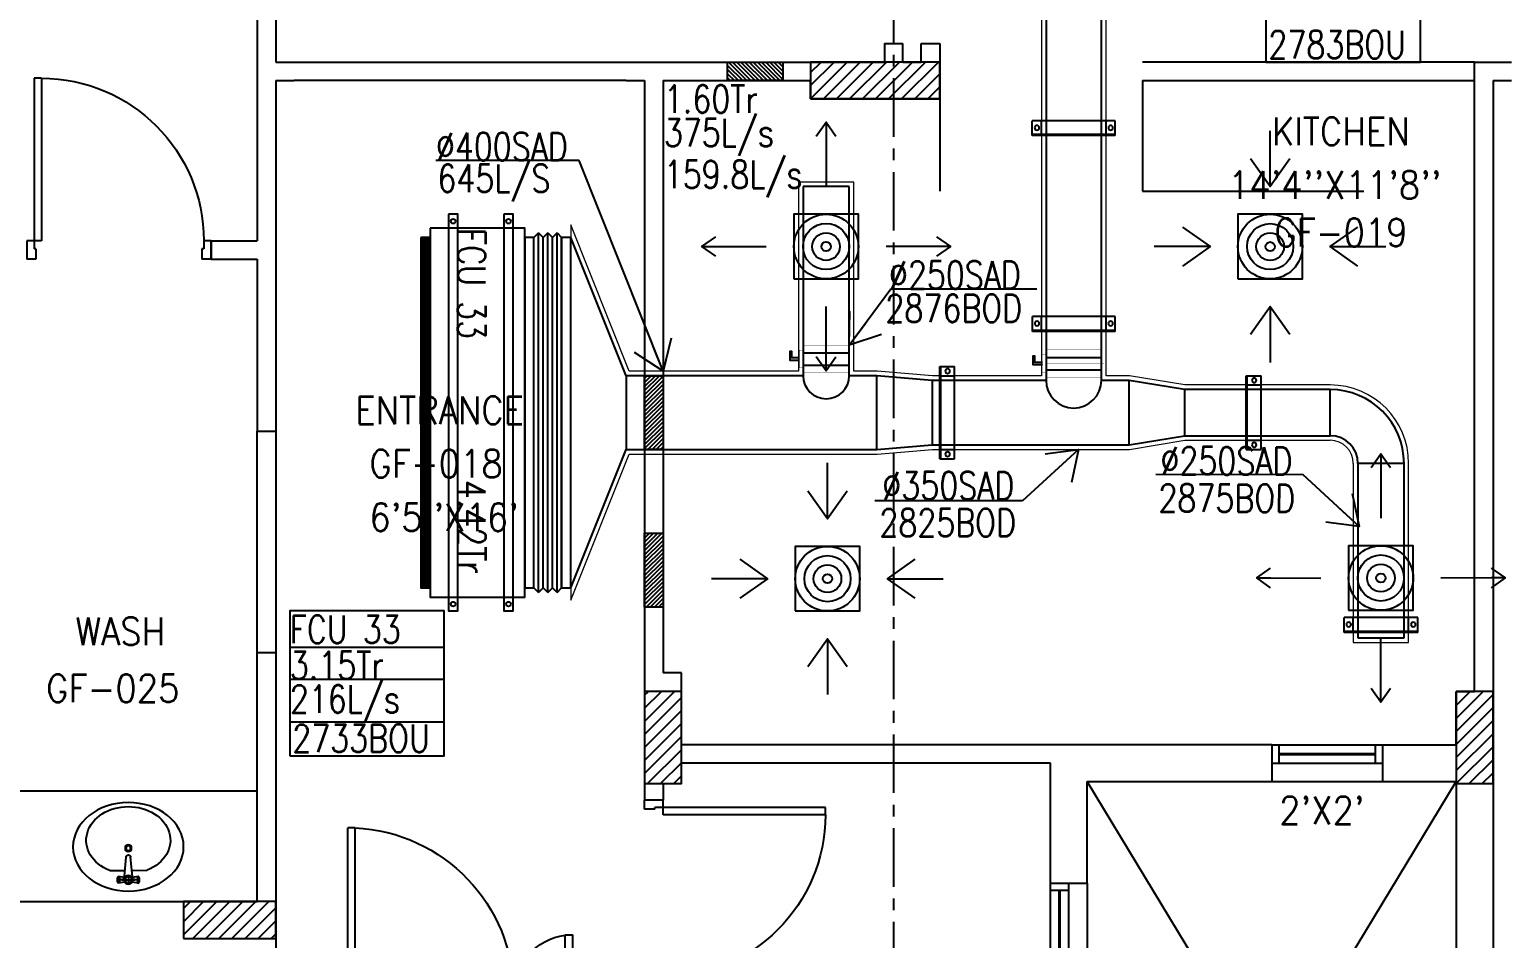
# Model space of a CAD drawing. Header units: millimetres. Extents: x -1288794 to 2153086, y -2701644 to -1335282.
# Drawn here: x 1111230 to 1119232, y -1487869 to -1482942 of the extents above; entities that cross this region are included whole.
import ezdxf

# ---------------------------------------------------------------- set-up
doc = ezdxf.new("R2010")
doc.units = ezdxf.units.MM
doc.header["$LTSCALE"] = 100
doc.linetypes.add('CENTER', pattern=[50.8, 31.75, -6.35, 6.35, -6.35])
doc.linetypes.add('DASHED2', pattern=[9.525, 6.35, -3.175])
for name, color, linetype in [('A-ANNO-TEXT', 8, 'Continuous'), ('A-DOOR', 4, 'Continuous'), ('A-FLOR-OVHD', 4, 'DASHED2'), ('A-FLOR-PFIX', 8, 'Continuous'), ('A-FLOR-SPCL', 8, 'Continuous'), ('A-GLAZ', 5, 'Continuous'), ('A-GRID', 253, 'CENTER'), ('A-WALL-FULL', 8, 'Continuous'), ('AC- VD', 5, 'Continuous'), ('AC-FD', 1, 'Continuous'), ('AC-SAD', 3, 'Continuous'), ('AC-SAD TEXT', 3, 'Continuous'), ('AC-WALL OPENING', 1, 'Continuous'), ('FCU-AC', 160, 'Continuous'), ('L1-E014-C22-VAC (08-08-2010)$0$ETA-AC-DAMPER', 4, 'Continuous'), ('M-HANGER', 30, 'Continuous'), ('RCD RIGHT', 1, 'Continuous'), ('S-COL- HACT.', 9, 'Continuous'), ('S-COL.', 8, 'Continuous'), ('SCD  RIGHT', 3, 'Continuous')]:
    doc.layers.add(name, color=color, linetype=linetype)
doc.layers.add('INSULATION', color=1, linetype='Continuous', lineweight=5)
doc.styles.add('ROMANS', font='romans.shx', dxfattribs={"width": 0.8})
doc.styles.add('SIMPLEX', font='simplex.shx', dxfattribs={"width": 0.8})
doc.dimstyles.new('100 of DIM2', dxfattribs={"dimscale": 0, "dimtxt": 200, "dimasz": 150, "dimexe": 75, "dimexo": 200, "dimgap": 75, "dimtad": 1, "dimdec": 0, "dimrnd": 5, "dimzin": 0, "dimdsep": 46, "dimtxsty": 'ROMANS', "dimblk": 'ARCHTICK', "dimcen": 100, "dimclrd": 94, "dimclre": 94, "dimclrt": 2, "dimadec": 0, "dimazin": 0, "dimtfac": 1, "dimtdec": 0, "dimtofl": 0, "dimtmove": 2, "dimatfit": 3, "dimldrblk": 'OPEN90', "dimfxl": 75, "dimtolj": 1, "dimtzin": 0, "dimarcsym": 0})
pattern_1 = [(45, (2220020.086, -1109556.65), (-35.355339, 35.355339), [])]

# ---------------------------------------------------------------- blocks, each defined once
blk = doc.blocks.new('D-100-R1')
for p, q in [((-80, 980), (-80, 100)), ((-80, 980), (-40, 980)), ((-40, 980), (-40, 55)), ((-1000, 100), (-1000, 0)), ((-1000, 100), (-960, 100)), ((-960, 100), (-960, 55)), ((-80, 100), (0, 100)), ((0, 100), (0, 0)), ((-960, 55), (-950, 55)), ((-950, 55), (-950, 0)), ((-50, 55), (-50, 0)), ((-50, 55), (-40, 55)), ((-50, 0), (0, 0)), ((-1000, 0), (-950, 0))]:
    blk.add_line(p, q)
at = {"linetype": 'Continuous'}
blk.add_arc((-80, 100), 880, 90, 180, dxfattribs=at)
blk = doc.blocks.new('D-130-R')
for p, q in [((1220, 200), (1220, 1100)), ((1220, 1100), (1260, 1100)), ((1260, 200), (1260, 1100)), ((80, 520), (40, 520)), ((40, 200), (40, 520)), ((80, 200), (80, 520)), ((0, 0), (0, 200)), ((80, 200), (0, 200)), ((40, 150), (40, 200)), ((1300, 200), (1220, 200)), ((1260, 150), (1260, 200)), ((1300, 0), (1300, 200)), ((50, 150), (40, 150)), ((50, 0), (50, 150)), ((1260, 150), (1250, 150)), ((1250, 0), (1250, 150)), ((50, 0), (0, 0)), ((1300, 0), (1250, 0))]:
    blk.add_line(p, q)
for centre, radius, start, end in [((1260, 200), 900, 92.54732, 180), ((40, 200), 320, 0, 82.81924)]:
    blk.add_arc(centre, radius, start, end)
blk = doc.blocks.new('W-100')
for p, q in [((1000, 100), (0, 100)), ((40, 0), (40, 100)), ((960, 100), (960, 0)), ((1000, 0), (0, 0))]:
    blk.add_line(p, q)
at = {"linetype": 'Continuous'}
for p, q in [((960, 53), (40, 53)), ((960, 47), (40, 47))]:
    blk.add_line(p, q, dxfattribs=at)
blk = doc.blocks.new('LAV-2')
for p, q in [((-102.4, 329.8), (-23.2, 329.6)), ((-21.4, 368.8), (-54.7, 363)), ((-21.3, 393), (-54.6, 399)), ((-24.3, 385.2), (-48.7, 381)), ((-24.3, 376.6), (-48.7, 381)), ((-24.7, 380.9), (-13.1, 257.5)), ((-18.7, 380.9), (17.3, 380.8)), ((-0.7, 362.8), (-0.6, 398.8)), ((23.3, 380.7), (10.9, 257.4)), ((53.3, 362.6), (20, 368.6)), ((53.4, 398.6), (20.1, 392.9)), ((21.5, 329.4), (100.7, 329.1)), ((47.3, 380.7), (22.9, 385.1)), ((47.3, 380.7), (22.9, 376.4))]:
    blk.add_line(p, q)
for centre, radius in [((-0.7, 380.8), 24), ((-0.7, 380.8), 18), ((-1.3, 209.5), 18), ((-1.3, 209.5), 13.2)]:
    blk.add_circle(centre, radius)
blk.add_arc((-1.1, 257.5), 12, 179.80529, 359.80529)
for centre, major_axis, ratio in [((-1.3, 201.7), (-300, 1), 0.8), ((53.3, 380.6), (0.1, 18), 0.333333)]:
    blk.add_ellipse(centre, major_axis=major_axis, ratio=ratio)
blk.add_ellipse((-1.4, 166.2), major_axis=(-228, 0.8), ratio=0.8, start_param=5.174, end_param=10.533963)
at = {"extrusion": (0, 0, -1)}
blk.add_ellipse((-54.7, 381), major_axis=(0.1, 18), ratio=0.333333, dxfattribs=at)
for points, knots in [([(-54.7, 365.5), (-54.8, 365.5), (-54.9, 365.6), (-55.3, 366), (-55.4, 366.3), (-56, 367.2), (-56.3, 368), (-57, 370), (-57.3, 371.2), (-57.8, 373.8), (-58, 375.2), (-58.3, 378.9), (-58.3, 381.3), (-58.1, 386), (-57.8, 388.3), (-57.1, 391.5), (-56.7, 392.7), (-56, 394.5), (-55.7, 395.1), (-55.2, 395.9), (-55, 396.2), (-54.8, 396.5), (-54.7, 396.5), (-54.6, 396.6)], [3.378318, 3.378318, 3.378318, 3.378318, 3.519844, 3.519844, 3.66137, 3.66137, 3.925951, 3.925951, 4.190531, 4.190531, 4.455112, 4.455112, 4.86737, 4.86737, 5.279628, 5.279628, 5.565785, 5.565785, 5.785568, 5.785568, 5.957, 5.957, 6.04646, 6.04646, 6.04646, 6.04646]), ([(-54.6, 396.6), (-54.5, 396.5), (-54.4, 396.4), (-54.1, 396), (-53.9, 395.7), (-53.4, 394.8), (-53, 394), (-52.3, 392), (-52, 390.8), (-51.6, 388.2), (-51.4, 386.8), (-51.1, 383.1), (-51, 380.7), (-51.3, 376), (-51.6, 373.8), (-52.3, 370.5), (-52.6, 369.3), (-53.3, 367.5), (-53.6, 366.9), (-54.1, 366.1), (-54.4, 365.8), (-54.6, 365.6), (-54.7, 365.5), (-54.7, 365.5)], [0.236726, 0.236726, 0.236726, 0.236726, 0.378252, 0.378252, 0.519778, 0.519778, 0.784358, 0.784358, 1.048939, 1.048939, 1.313519, 1.313519, 1.725777, 1.725777, 2.138035, 2.138035, 2.424192, 2.424192, 2.643976, 2.643976, 2.815407, 2.815407, 2.904867, 2.904867, 2.904867, 2.904867]), ([(53.4, 396.2), (53.3, 396.1), (53.2, 396), (52.8, 395.6), (52.7, 395.4), (52.1, 394.5), (51.7, 393.6), (51.1, 391.6), (50.8, 390.5), (50.3, 387.9), (50.1, 386.5), (49.7, 382.7), (49.7, 380.3), (49.9, 375.7), (50.2, 373.4), (50.9, 370.1), (51.2, 368.9), (51.9, 367.2), (52.2, 366.6), (52.7, 365.7), (52.9, 365.4), (53.1, 365.2), (53.2, 365.1), (53.3, 365.1)], [0.236726, 0.236726, 0.236726, 0.236726, 0.378252, 0.378252, 0.519778, 0.519778, 0.784358, 0.784358, 1.048939, 1.048939, 1.313519, 1.313519, 1.725777, 1.725777, 2.138035, 2.138035, 2.424192, 2.424192, 2.643976, 2.643976, 2.815407, 2.815407, 2.904867, 2.904867, 2.904867, 2.904867]), ([(53.3, 365.1), (53.4, 365.1), (53.5, 365.3), (53.8, 365.6), (54, 365.9), (54.5, 366.8), (54.9, 367.7), (55.6, 369.7), (55.9, 370.8), (56.4, 373.4), (56.6, 374.8), (56.9, 378.5), (57, 381), (56.7, 385.6), (56.5, 387.9), (55.8, 391.2), (55.4, 392.4), (54.8, 394.1), (54.5, 394.7), (54, 395.6), (53.8, 395.8), (53.5, 396.1), (53.4, 396.2), (53.4, 396.2)], [3.378318, 3.378318, 3.378318, 3.378318, 3.519844, 3.519844, 3.66137, 3.66137, 3.925951, 3.925951, 4.190531, 4.190531, 4.455112, 4.455112, 4.86737, 4.86737, 5.279628, 5.279628, 5.565785, 5.565785, 5.785568, 5.785568, 5.957, 5.957, 6.04646, 6.04646, 6.04646, 6.04646])]:
    blk.add_open_spline(points, degree=3, knots=knots)
blk = doc.blocks.new('W-60')
for p, q in [((600, 100), (0, 100)), ((40, 0), (40, 100)), ((560, 100), (560, 0)), ((600, 0), (0, 0))]:
    blk.add_line(p, q)
at = {"linetype": 'Continuous'}
for p, q in [((560, 53), (40, 53)), ((560, 47), (40, 47))]:
    blk.add_line(p, q, dxfattribs=at)
blk = doc.blocks.new('_ArchTick')
at = {"color": 0, "linetype": 'ByBlock', "const_width": 0.15}
blk.add_lwpolyline([(-0.5, -0.5), (0.5, 0.5)], dxfattribs=at)
blk = doc.blocks.new('fcu 3.5 tr')
at = {"layer": 'FCU-AC'}
h = blk.add_hatch(dxfattribs=at)
h.set_pattern_fill('NET', color=3)
h.paths.add_polyline_path([(100969.6, -1580238.1), (99069.6, -1580238.1), (99069.6, -1580288.1), (100969.6, -1580288.1)])
at = {"layer": 'FCU-AC', "color": 1}
for p, q in [((100969.6, -1579475.1), (99069.6, -1579475.1)), ((99069.6, -1579475.1), (99069.6, -1579525.1)), ((100969.6, -1579525.1), (100969.6, -1579475.1)), ((99069.6, -1579525.1), (100969.6, -1579525.1)), ((100969.6, -1579675.1), (99069.6, -1579675.1)), ((99069.6, -1579675.1), (99069.6, -1579725.1)), ((100969.6, -1579725.1), (100969.6, -1579675.1)), ((99069.6, -1579725.1), (100969.6, -1579725.1))]:
    blk.add_line(p, q, dxfattribs=at)
at = {"layer": 'FCU-AC'}
for p, q in [((99044.6, -1579550.1), (99069.6, -1579525.1)), ((100994.6, -1579550.1), (99044.6, -1579550.1)), ((99044.6, -1579550.1), (99069.6, -1579575.1)), ((100969.6, -1579525.1), (99069.6, -1579525.1)), ((100994.6, -1579550.1), (100969.6, -1579525.1)), ((100994.6, -1579550.1), (100969.6, -1579575.1)), ((99044.6, -1579600.1), (99069.6, -1579575.1)), ((100994.6, -1579600.1), (99044.6, -1579600.1)), ((99044.6, -1579600.1), (99069.6, -1579625.1)), ((99044.6, -1579650.1), (99069.6, -1579625.1)), ((100969.6, -1579575.1), (99069.6, -1579575.1)), ((100969.6, -1579575.1), (99069.6, -1579575.1)), ((100969.6, -1579625.1), (99069.6, -1579625.1)), ((100969.6, -1579625.1), (99069.6, -1579625.1)), ((100994.6, -1579600.1), (100969.6, -1579575.1)), ((100994.6, -1579600.1), (100969.6, -1579625.1)), ((100994.6, -1579650.1), (100969.6, -1579625.1)), ((100994.6, -1579650.1), (99044.6, -1579650.1)), ((99044.6, -1579650.1), (99069.6, -1579675.1)), ((100994.6, -1579650.1), (100969.6, -1579675.1))]:
    blk.add_line(p, q, dxfattribs=at)
at = {"layer": 'FCU-AC', "color": 6}
for points in [[(98944.6, -1579838.1), (101094.6, -1579838.1), (101094.6, -1579788.1), (98944.6, -1579788.1)], [(98944.6, -1580138.1), (101094.6, -1580138.1), (101094.6, -1580088.1), (98944.6, -1580088.1)]]:
    blk.add_lwpolyline(points, close=True, dxfattribs=at)
at = {"layer": 'FCU-AC'}
blk.add_lwpolyline([(99019.6, -1580238.1), (101019.6, -1580238.1), (101019.6, -1579725.1), (99019.6, -1579725.1)], close=True, dxfattribs=at)
at = {"layer": 'FCU-AC', "color": 3}
blk.add_lwpolyline([(99069.6, -1580288.1), (100969.6, -1580288.1), (100969.6, -1580238.1), (99069.6, -1580238.1)], close=True, dxfattribs=at)
at = {"layer": 'FCU-AC', "color": 6}
for centre in [(98982.1, -1579813.1), (101057.1, -1579813.1), (98982.1, -1580113.1), (101057.1, -1580113.1)]:
    blk.add_circle(centre, 12.5, dxfattribs=at)
blk = doc.blocks.new('*U272')
at = {"layer": 'L1-E014-C22-VAC (08-08-2010)$0$ETA-AC-DAMPER', "color": 5}
for p, q in [((-33, 0), (-33, 300)), ((33, 0), (33, 300))]:
    blk.add_line(p, q, dxfattribs=at)
for points, const_width in [([(-90.8, 300), (90.8, 300)], 1.82), ([(0, 0), (0, 314)], 1.5), ([(-90.8, 0), (90.8, 0)], 1.82), ([(-47.8, 0), (-47.8, -20.2), (48.2, -20.2), (48.2, 0)], 1.5)]:
    blk.add_lwpolyline(points, dxfattribs=dict(at, const_width=const_width))
at = {"layer": 'L1-E014-C22-VAC (08-08-2010)$0$ETA-AC-DAMPER', "color": 5, "const_width": 1.82}
blk.add_lwpolyline([(75, 300), (75, 0), (-75, 0), (-75, 300)], close=True, dxfattribs=at)
at = {"layer": 'L1-E014-C22-VAC (08-08-2010)$0$ETA-AC-DAMPER', "color": 5}
blk.add_lwpolyline([(5.7, -20.2), (5.7, -61.7), (40.1, -61.7), (40.1, -71.6), (-5.7, -71.6), (-5.7, -20.2)], dxfattribs=at)
blk = doc.blocks.new('*U271')
at = {"layer": 'L1-E014-C22-VAC (08-08-2010)$0$ETA-AC-DAMPER', "color": 5}
for p, q in [((-33, 0), (-33, 250)), ((33, 0), (33, 250))]:
    blk.add_line(p, q, dxfattribs=at)
for points, const_width in [([(-90.8, 250), (90.8, 250)], 1.82), ([(0, 0), (0, 264)], 1.5), ([(-90.8, 0), (90.8, 0)], 1.82), ([(-47.8, 0), (-47.8, -20.2), (48.2, -20.2), (48.2, 0)], 1.5)]:
    blk.add_lwpolyline(points, dxfattribs=dict(at, const_width=const_width))
at = {"layer": 'L1-E014-C22-VAC (08-08-2010)$0$ETA-AC-DAMPER', "color": 5, "const_width": 1.82}
blk.add_lwpolyline([(75, 250), (75, 0), (-75, 0), (-75, 250)], close=True, dxfattribs=at)
at = {"layer": 'L1-E014-C22-VAC (08-08-2010)$0$ETA-AC-DAMPER', "color": 5}
blk.add_lwpolyline([(5.7, -20.2), (5.7, -61.7), (40.1, -61.7), (40.1, -71.6), (-5.7, -71.6), (-5.7, -20.2)], dxfattribs=at)
blk = doc.blocks.new('*U302')
at = {"linetype": 'Continuous'}
for p, q in [((-37.5, -201.1), (-37.5, 298.9)), ((42.5, 298.9), (-37.5, 298.9)), ((42.5, 248.9), (-37.5, 248.9)), ((37.5, -201.1), (37.5, 298.9)), ((42.5, -201.1), (42.5, 298.9)), ((42.5, -151.1), (-37.5, -151.1)), ((42.5, -201.1), (-37.5, -201.1))]:
    blk.add_line(p, q, dxfattribs=at)
for centre in [(0, 273.9), (0, -176.1)]:
    blk.add_circle(centre, 12.5, dxfattribs=at)
blk = doc.blocks.new('*U304')
at = {"linetype": 'Continuous'}
for p, q in [((-37.5, -196.8), (-37.5, 252.3)), ((42.5, 252.3), (-37.5, 252.3)), ((37.5, -196.8), (37.5, 252.3)), ((42.5, -196.8), (42.5, 252.3)), ((42.5, 202.3), (-37.5, 202.3)), ((42.5, -146.8), (-37.5, -146.8)), ((42.5, -196.8), (-37.5, -196.8))]:
    blk.add_line(p, q, dxfattribs=at)
for centre in [(0, 227.3), (0, -171.8)]:
    blk.add_circle(centre, 12.5, dxfattribs=at)
blk = doc.blocks.new('*U303')
at = {"linetype": 'Continuous'}
for p, q in [((-37.5, -197.7), (-37.5, 252.3)), ((42.5, 252.3), (-37.5, 252.3)), ((37.5, -197.7), (37.5, 252.3)), ((42.5, -197.7), (42.5, 252.3)), ((42.5, 202.3), (-37.5, 202.3)), ((42.5, -147.7), (-37.5, -147.7)), ((42.5, -197.7), (-37.5, -197.7))]:
    blk.add_line(p, q, dxfattribs=at)
for centre in [(0, 227.3), (0, -172.7)]:
    blk.add_circle(centre, 12.5, dxfattribs=at)
blk = doc.blocks.new('*U659')
at = {"linetype": 'Continuous'}
for p, q in [((-37.5, -151.1), (-37.5, 248.9)), ((42.5, 248.9), (-37.5, 248.9)), ((37.5, -151.1), (37.5, 248.9)), ((42.5, -151.1), (42.5, 248.9)), ((42.5, 198.9), (-37.5, 198.9)), ((42.5, -101.1), (-37.5, -101.1)), ((42.5, -151.1), (-37.5, -151.1))]:
    blk.add_line(p, q, dxfattribs=at)
for centre in [(0, 223.9), (0, -126.1)]:
    blk.add_circle(centre, 12.5, dxfattribs=at)
blk = doc.blocks.new('*U660')
at = {"linetype": 'Continuous'}
for p, q in [((-37.5, -196.8), (-37.5, 203.2)), ((42.5, 203.2), (-37.5, 203.2)), ((37.5, -196.8), (37.5, 203.2)), ((42.5, -196.8), (42.5, 203.2)), ((42.5, 153.2), (-37.5, 153.2)), ((42.5, -146.8), (-37.5, -146.8)), ((42.5, -196.8), (-37.5, -196.8))]:
    blk.add_line(p, q, dxfattribs=at)
for centre in [(0, 178.2), (0, -171.8)]:
    blk.add_circle(centre, 12.5, dxfattribs=at)
blk = doc.blocks.new('abcd')
at = {"layer": 'SCD  RIGHT'}
blk.add_lwpolyline([(558555, -1481705), (558905, -1481705), (558905, -1481355), (558555, -1481355)], close=True, dxfattribs=at)
for radius in [175, 125, 75, 25]:
    blk.add_circle((558730, -1481530), radius, dxfattribs=at)
for points in [[(558729.6, -1480856.5), (558730.4, -1481205)], [(558056.5, -1481529.6), (558405, -1481530.4)], [(559403.5, -1481529.6), (559055, -1481530.4)], [(558729.6, -1482203.5), (558730.4, -1481855)]]:
    blk.add_leader(points, dimstyle='100 of DIM2', override={"dimscale": 1, "dimasz": 75, "dimtad": 0, "dimclrd": 3, "dimfxl": 0.2}, dxfattribs=at)
blk = doc.blocks.new('cdcdcd')
at = {"layer": 'RCD RIGHT'}
blk.add_lwpolyline([(-175, -175), (175, -175), (175, 175), (-175, 175)], close=True, dxfattribs=at)
for radius in [175, 125, 75, 25]:
    blk.add_circle((0, 0), radius, dxfattribs=at)
for points in [[(0, 325), (0, 627.9)], [(-325, 0), (-627.9, 0)], [(325, 0), (627.9, 0)], [(0, -325), (0, -627.9)]]:
    blk.add_leader(points, dimstyle='100 of DIM2', override={"dimscale": 1, "dimtad": 0, "dimcen": 150, "dimclrd": 256, "dimclre": 256, "dimfxl": 0.2}, dxfattribs=at)

msp = doc.modelspace()

# ---------------------------------------------------------------- hatches: boundary and pattern name
at = {"layer": 'AC-FD', "linetype": 'ByBlock'}
h = msp.add_hatch(dxfattribs=at)
h.set_pattern_fill('ANSI31', color=256, scale=5, style=0)
h.set_pattern_definition([(45, (1052624.903, 106605.359), (-11.22532015, 11.22532015), [])])
h.paths.add_polyline_path([(1114564.9, -1485218.6), (1114664.9, -1485218.6), (1114664.9, -1484818.6), (1114564.9, -1484818.6)])
at = {"layer": 'AC-WALL OPENING', "linetype": 'ByBlock'}
h = msp.add_hatch(dxfattribs=at)
h.set_pattern_fill('ANSI31', color=256, scale=5, angle=-270, style=0)
h.set_pattern_definition([(135, (-476655.097, -1545158.635), (-11.22532015, -11.22532015), [])])
h.paths.add_polyline_path([(1115314.9, -1483218.6), (1115314.9, -1483118.6), (1115014.9, -1483118.6), (1115014.9, -1483218.6)])
h = msp.add_hatch(dxfattribs=at)
h.set_pattern_fill('ANSI31', color=256, scale=5, angle=-180, style=0)
h.set_pattern_definition([(225, (1176604.903, -3077642.349), (11.22532015, -11.22532015), [])])
h.paths.add_polyline_path([(1114664.9, -1485672.3), (1114564.9, -1485672.3), (1114564.9, -1486072.3), (1114664.9, -1486072.3)])
at = {"layer": 'S-COL- HACT.', "linetype": 'Continuous', "ltscale": 3}
h = msp.add_hatch(dxfattribs=at)
h.set_pattern_fill('ANSI31', color=256, scale=400, style=0)
h.set_pattern_definition(pattern_1)
h.paths.add_polyline_path([(1115464.9, -1483318.6), (1116164.9, -1483318.6), (1116164.9, -1483118.6), (1115464.9, -1483118.6)])
h = msp.add_hatch(dxfattribs=at)
h.set_pattern_fill('ANSI31', color=256, scale=400, style=0)
h.set_pattern_definition(pattern_1)
h.paths.add_polyline_path([(1114564.9, -1486529.4), (1114564.9, -1487029.4), (1114764.9, -1487029.4), (1114764.9, -1486529.4)])
h = msp.add_hatch(dxfattribs=at)
h.set_pattern_fill('ANSI31', color=256, scale=400, style=0)
h.set_pattern_definition(pattern_1)
h.paths.add_polyline_path([(1118964.9, -1486529.4), (1118964.9, -1487029.4), (1119164.9, -1487029.4), (1119164.9, -1486529.4)])
h = msp.add_hatch(dxfattribs=at)
h.set_pattern_fill('ANSI31', color=256, scale=400, style=0)
h.set_pattern_definition(pattern_1)
h.paths.add_polyline_path([(1112064.9, -1487868.6), (1112564.9, -1487868.6), (1112564.9, -1487668.6), (1112064.9, -1487668.6)])

# ---------------------------------------------------------------- linework, layer by layer
at = {"layer": 'A-FLOR-OVHD', "linetype": 'Continuous', "ltscale": 3}
for p, q in [((1112664.9, -1483118.6), (1114464.9, -1483118.6)), ((1114464.9, -1483218.6), (1112664.9, -1483218.6)), ((1112464.9, -1486318.6), (1112464.9, -1485118.6)), ((1112464.9, -1486318.6), (1112464.9, -1485118.6)), ((1112564.9, -1485118.6), (1112564.9, -1486318.6)), ((1112564.9, -1485118.6), (1112564.9, -1486318.6))]:
    msp.add_line(p, q, dxfattribs=at)
at = {"layer": 'A-FLOR-SPCL', "ltscale": 3}
for p, q in [((1116164.9, -1483218.6), (1116164.9, -1483818.6)), ((1117264.9, -1483218.6), (1119064.9, -1483218.6)), ((1117264.9, -1483218.6), (1117264.9, -1483818.6)), ((1117264.9, -1483818.6), (1118464.9, -1483818.6)), ((1116964.9, -1490318.6), (1118964.9, -1487018.6)), ((1118964.9, -1490318.6), (1116964.9, -1487018.6)), ((1111064.9, -1487068.6), (1112464.9, -1487068.6))]:
    msp.add_line(p, q, dxfattribs=at)
at = {"layer": 'A-GLAZ', "ltscale": 3}
for p, q in [((1117964.9, -1487018.6), (1118564.9, -1487018.6)), ((1116964.9, -1487568.6), (1116964.9, -1488568.6))]:
    msp.add_line(p, q, dxfattribs=at)
at = {"layer": 'A-GRID', "ltscale": 0.1}
msp.add_line((1115914.9, -1466442.6), (1115914.9, -1514577), dxfattribs=at)
at = {"layer": 'A-WALL-FULL', "ltscale": 3}
for p, q in [((1112464.9, -1481568.6), (1112464.9, -1484086.6)), ((1112564.9, -1481568.6), (1112564.9, -1483118.6)), ((1115864.9, -1483018.6), (1115864.9, -1483118.6)), ((1115864.9, -1483018.6), (1115964.9, -1483018.6)), ((1115964.9, -1483118.6), (1115964.9, -1483018.6)), ((1116064.9, -1483118.6), (1116064.9, -1483018.6)), ((1116064.9, -1483018.6), (1116164.9, -1483018.6)), ((1116164.9, -1483018.6), (1116164.9, -1483218.6)), ((1112564.9, -1483118.6), (1112664.9, -1483118.6)), ((1114464.9, -1483118.6), (1115864.9, -1483118.6)), ((1115964.9, -1483118.6), (1116064.9, -1483118.6)), ((1119063.5, -1483118.6), (1117264.9, -1483118.6)), ((1119064.9, -1483118.6), (1119264.9, -1483118.6)), ((1119064.9, -1486529.4), (1119064.9, -1483118.6)), ((1112564.9, -1483218.6), (1112564.9, -1485118.6)), ((1112564.9, -1483218.6), (1112664.9, -1483218.6)), ((1114464.9, -1483218.6), (1114564.9, -1483218.6)), ((1114564.9, -1483218.6), (1114564.9, -1487118.6)), ((1114664.9, -1483218.6), (1114664.9, -1486429.4)), ((1114664.9, -1483218.6), (1115464.9, -1483218.6)), ((1119164.9, -1483218.6), (1119164.9, -1488618.6)), ((1119164.9, -1483218.6), (1119264.9, -1483218.6)), ((1112214.9, -1484086.6), (1112464.9, -1484086.6)), ((1112214.9, -1484186.6), (1112214.9, -1484086.6)), ((1112214.9, -1484186.6), (1112464.9, -1484186.6)), ((1112464.9, -1484186.6), (1112464.9, -1485118.6)), ((1112464.9, -1485118.6), (1112564.9, -1485118.6)), ((1112464.9, -1486318.6), (1112564.9, -1486318.6)), ((1112464.9, -1487668.6), (1112464.9, -1486318.6)), ((1112564.9, -1486318.6), (1112564.9, -1488168.6)), ((1116764.9, -1486818.6), (1114764.9, -1486818.6)), ((1117964.9, -1486818.6), (1116764.9, -1486818.6)), ((1117964.9, -1486818.6), (1117964.9, -1487018.6)), ((1118564.9, -1486818.6), (1118964.9, -1486818.6)), ((1118564.9, -1486818.6), (1118564.9, -1487018.6)), ((1116764.9, -1486918.6), (1114764.9, -1486918.6)), ((1114764.9, -1487029.4), (1114764.9, -1486918.6)), ((1116764.9, -1487568.6), (1116764.9, -1486918.6)), ((1114664.9, -1487029.4), (1114664.9, -1487118.6)), ((1114664.9, -1487029.4), (1114764.9, -1487029.4)), ((1116964.9, -1487018.6), (1117964.9, -1487018.6)), ((1116964.9, -1487568.6), (1116964.9, -1487018.6)), ((1118564.9, -1487018.6), (1118964.9, -1487018.6)), ((1118964.9, -1487018.6), (1118964.9, -1489018.6)), ((1114664.9, -1487118.6), (1114564.9, -1487118.6)), ((1116764.9, -1487568.6), (1116964.9, -1487568.6)), ((1111064.9, -1487668.6), (1112464.9, -1487668.6))]:
    msp.add_line(p, q, dxfattribs=at)
at = {"layer": 'A-WALL-FULL', "linetype": 'Continuous', "ltscale": 3}
for p, q in [((1116164.9, -1483118.6), (1116164.9, -1483318.6)), ((1115464.9, -1483318.6), (1115464.9, -1483218.6)), ((1116164.9, -1483318.6), (1115464.9, -1483318.6)), ((1114764.9, -1486429.4), (1114664.9, -1486429.4)), ((1114764.9, -1486818.6), (1114764.9, -1486429.4)), ((1118964.9, -1486818.6), (1118964.9, -1486529.4)), ((1118964.9, -1486529.4), (1119064.9, -1486529.4))]:
    msp.add_line(p, q, dxfattribs=at)
at = {"layer": 'AC-FD', "linetype": 'ByBlock'}
msp.add_lwpolyline([(1114564.9, -1484818.6), (1114664.9, -1484818.6), (1114664.9, -1485218.6), (1114564.9, -1485218.6)], close=True, dxfattribs=at)
at = {"layer": 'AC-SAD'}
for p, q in [((1116741.7, -1481319), (1116741.4, -1484843.6)), ((1117041.4, -1484843.7), (1117041.6, -1481669)), ((1115674.2, -1483793.6), (1115424.2, -1483793.6)), ((1115424.2, -1483793.6), (1115424.2, -1484818.6)), ((1115674.2, -1484818.6), (1115674.2, -1483793.6)), ((1114464.9, -1484818.6), (1114164.9, -1484068.6)), ((1114464.9, -1484818.6), (1114464.9, -1485218.6)), ((1115424.2, -1484818.6), (1114464.9, -1484818.6)), ((1115824.2, -1484818.6), (1115674.2, -1484818.6)), ((1115824.2, -1485218.6), (1115824.2, -1484818.6)), ((1116124.2, -1484843.6), (1115824.2, -1484818.6)), ((1116124.2, -1484843.6), (1116124.2, -1485193.6)), ((1116741.4, -1484843.6), (1116124.2, -1484843.6)), ((1117191.4, -1484843.6), (1117041.4, -1484843.6)), ((1117191.4, -1485193.6), (1117191.4, -1484843.6)), ((1117491.4, -1484893.6), (1117191.4, -1484843.6)), ((1117491.4, -1484893.6), (1117491.4, -1485143.6)), ((1118282.1, -1484893.6), (1117491.4, -1484893.6)), ((1118282.1, -1485143.6), (1118282.1, -1484893.6)), ((1115824.2, -1485218.6), (1116124.2, -1485193.6)), ((1116124.2, -1485193.6), (1117191.4, -1485193.6)), ((1117191.4, -1485193.6), (1117491.4, -1485143.6)), ((1117491.4, -1485143.6), (1118282.1, -1485143.6)), ((1114164.9, -1485968.6), (1114464.9, -1485218.6)), ((1114464.9, -1485218.6), (1115824.2, -1485218.6)), ((1118682.1, -1485293.6), (1118432.1, -1485293.6)), ((1118432.1, -1485293.6), (1118432.1, -1486239.9)), ((1118682.1, -1486239.9), (1118682.1, -1485293.6)), ((1118432.1, -1486239.9), (1118682.1, -1486239.9))]:
    msp.add_line(p, q, dxfattribs=at)
for centre, radius, start, end in [((1115549.2, -1484818.6), 125, 180, 0), ((1116891.4, -1484843.6), 150, 179.99573, 359.99573), ((1118282.1, -1485293.6), 400, 0, 90), ((1118282.1, -1485293.6), 150, 0, 90)]:
    msp.add_arc(centre, radius, start, end, dxfattribs=at)
at = {"layer": 'AC-SAD TEXT'}
for p, q in [((1112641.2, -1486288.9), (1113478.3, -1486288.9)), ((1112641.2, -1486462.5), (1113478.3, -1486462.5)), ((1112641.2, -1486693.7), (1113478.3, -1486693.7))]:
    msp.add_line(p, q, dxfattribs=at)
for points in [[(1117933.6, -1483118.3), (1118770.7, -1483118.3), (1118770.7, -1482323.4), (1117933.6, -1482323.4)], [(1112641.2, -1486878.2), (1113478.3, -1486878.2), (1113478.3, -1486092.7), (1112641.2, -1486092.7)]]:
    msp.add_lwpolyline(points, close=True, dxfattribs=at)
at = {"layer": 'AC-WALL OPENING', "linetype": 'ByBlock'}
for points in [[(1115014.9, -1483218.6), (1115014.9, -1483118.6), (1115314.9, -1483118.6), (1115314.9, -1483218.6)], [(1114664.9, -1486072.3), (1114564.9, -1486072.3), (1114564.9, -1485672.3), (1114664.9, -1485672.3)]]:
    msp.add_lwpolyline(points, close=True, dxfattribs=at)
at = {"layer": 'INSULATION'}
for p, q in [((1116716.7, -1481316.9), (1116716.4, -1484818.6)), ((1117066.4, -1484818.6), (1117066.6, -1481694)), ((1115699.2, -1483768.6), (1115399.2, -1483768.6)), ((1115399.2, -1483768.6), (1115399.2, -1484793.6)), ((1115699.2, -1484793.6), (1115699.2, -1483768.6)), ((1114164.9, -1484001.3), (1114164.9, -1484068.6)), ((1114481.8, -1484793.6), (1114164.9, -1484001.3)), ((1115399.2, -1484793.6), (1114481.8, -1484793.6)), ((1115825.2, -1484793.6), (1115699.2, -1484793.6)), ((1116125.2, -1484818.6), (1115825.2, -1484793.6)), ((1116716.4, -1484818.6), (1116125.2, -1484818.6)), ((1117193.5, -1484818.6), (1117066.4, -1484818.6)), ((1117493.5, -1484868.6), (1117193.5, -1484818.6)), ((1118282.1, -1484868.6), (1117493.5, -1484868.6)), ((1117193.5, -1485218.6), (1117493.5, -1485168.6)), ((1117493.5, -1485168.6), (1118282.1, -1485168.6)), ((1114164.9, -1486035.9), (1114481.8, -1485243.6)), ((1114481.8, -1485243.6), (1115825.2, -1485243.6)), ((1115825.2, -1485243.6), (1116125.2, -1485218.6)), ((1116125.2, -1485218.6), (1117193.5, -1485218.6)), ((1118407.1, -1485293.6), (1118407.1, -1486264.9)), ((1118707.1, -1486264.9), (1118707.1, -1485293.6)), ((1114164.9, -1485968.6), (1114164.9, -1486035.9)), ((1118407.1, -1486264.9), (1118707.1, -1486264.9))]:
    msp.add_line(p, q, dxfattribs=at)
for radius in [425, 125]:
    msp.add_arc((1118282.1, -1485293.6), radius, 0, 90, dxfattribs=at)
at = {"layer": 'S-COL.', "linetype": 'Continuous', "ltscale": 3}
for p, q in [((1115464.9, -1483118.6), (1115464.9, -1483318.6)), ((1116164.9, -1483318.6), (1116164.9, -1483118.6)), ((1115464.9, -1483318.6), (1116164.9, -1483318.6))]:
    msp.add_line(p, q, dxfattribs=at)
for points in [[(1115464.9, -1483318.6), (1116164.9, -1483318.6), (1116164.9, -1483118.6), (1115464.9, -1483118.6)], [(1115464.9, -1483318.6), (1116164.9, -1483318.6), (1116164.9, -1483118.6), (1115464.9, -1483118.6)], [(1114564.9, -1486529.4), (1114564.9, -1487029.4), (1114764.9, -1487029.4), (1114764.9, -1486529.4)], [(1114564.9, -1486529.4), (1114564.9, -1487029.4), (1114764.9, -1487029.4), (1114764.9, -1486529.4)], [(1114564.9, -1486529.4), (1114564.9, -1487029.4), (1114764.9, -1487029.4), (1114764.9, -1486529.4)], [(1118964.9, -1486529.4), (1118964.9, -1487029.4), (1119164.9, -1487029.4), (1119164.9, -1486529.4)], [(1118964.9, -1486529.4), (1118964.9, -1487029.4), (1119164.9, -1487029.4), (1119164.9, -1486529.4)], [(1118964.9, -1486529.4), (1118964.9, -1487029.4), (1119164.9, -1487029.4), (1119164.9, -1486529.4)], [(1112064.9, -1487868.6), (1112564.9, -1487868.6), (1112564.9, -1487668.6), (1112064.9, -1487668.6)], [(1112064.9, -1487868.6), (1112564.9, -1487868.6), (1112564.9, -1487668.6), (1112064.9, -1487668.6)]]:
    msp.add_lwpolyline(points, close=True, dxfattribs=at)

# ---------------------------------------------------------------- block references
at = {"layer": 'A-DOOR', "ltscale": 3, "xscale": -1}
for name, p in [('D-100-R1', (1111214.9, -1484186.6)), ('D-130-R', (1114214.9, -1488368.6))]:
    msp.add_blockref(name, p, dxfattribs=at)
at = {"layer": 'A-DOOR', "ltscale": 3, "xscale": -1, "rotation": 270}
msp.add_blockref('D-100-R1', (1114564.9, -1487118.6), dxfattribs=at)
at = {"layer": 'A-FLOR-PFIX', "ltscale": 3, "xscale": -1, "rotation": 180}
msp.add_blockref('LAV-2', (1111766.9, -1487170), dxfattribs=at)
at = {"layer": 'A-GLAZ', "ltscale": 3, "rotation": 180}
msp.add_blockref('W-60', (1118564.9, -1486818.6), dxfattribs=at)
at = {"layer": 'A-GLAZ', "ltscale": 3, "xscale": -1, "rotation": 90}
msp.add_blockref('W-100', (1116864.9, -1487568.6), dxfattribs=at)
at = {"layer": 'AC- VD', "xscale": -1, "rotation": 270}
for name, p in [('*U271', (1115424.2, -1484727.9)), ('*U272', (1116741.4, -1484752.9))]:
    msp.add_blockref(name, p, dxfattribs=at)
at = {"layer": 'FCU-AC', "color": 3, "rotation": 270}
msp.add_blockref('fcu 3.5 tr', (2693640, -1384999.1), dxfattribs=at)
at = {"layer": 'M-HANGER', "xscale": -1, "rotation": 90}
for name, p in [('*U303', (1116918.8, -1483474.3)), ('*U304', (1116919.6, -1484535.6)), ('*U660', (1118560.3, -1486167))]:
    msp.add_blockref(name, p, dxfattribs=at)
at = {"layer": 'M-HANGER', "xscale": -1}
for name, p in [('*U302', (1116207.4, -1485067.5)), ('*U659', (1117869.6, -1485067.5))]:
    msp.add_blockref(name, p, dxfattribs=at)
at = {"layer": 'RCD RIGHT'}
for p in [(1117956.2, -1484118.7), (1115556.2, -1485918.7)]:
    msp.add_blockref('cdcdcd', p, dxfattribs=at)
at = {"layer": 'SCD  RIGHT'}
for p in [(556818.8, -2588.6), (559826.7, -4384.9)]:
    msp.add_blockref('abcd', p, dxfattribs=at)

# ---------------------------------------------------------------- texts
at = {"layer": 'A-ANNO-TEXT', "style": 'ROMANS', "width": 0.9}
for s, p in [('KITCHEN', (1117966, -1483569.6)), ("14'4''X11'8''", (1117728.2, -1483860.1)), ('GF-019', (1117978, -1484117.3)), ('ENTRANCE', (1112996.7, -1485080.4)), ('GF-018', (1113072.4, -1485370.2)), ("6'5''X16'", (1113072.4, -1485660.2)), ('WASH', (1111478.4, -1486279.7)), ('GF-025', (1111319.7, -1486588.1)), ("2'X2'", (1118005, -1487249.6))]:
    msp.add_text(s, height=150, dxfattribs=at).set_placement(p)
at = {"layer": 'AC-SAD TEXT', "style": 'SIMPLEX', "width": 0.8}
for s, p in [('2783BOU', (1117946.8, -1483098.4)), ('1.60Tr', (1114669.5, -1483393.6)), ('375L/s', (1114669.2, -1483576.1)), ('%%C400SAD', (1113433.2, -1483651.2)), ('645L/S', (1113441.5, -1483823.6)), ('159.8L/s', (1114669.2, -1483802.8)), ('%%C250SAD', (1115889.3, -1484347.1)), ('2876BOD', (1115870.7, -1484528.1)), ('%%C350SAD', (1115853.4, -1485489.2)), ('2825BOD', (1115837.3, -1485690.3)), ('FCU 33', (1112641.2, -1486268.8)), ('3.15Tr', (1112641.2, -1486462.5)), ('216L/s', (1112641.2, -1486645.9)), ('2733BOU', (1112654.4, -1486858.3))]:
    msp.add_text(s, height=150, dxfattribs=at).set_placement(p)
for s, rotation, p in [('FCU 33', 270, (1113551.9, -1484018.6)), ('%%C250SAD', 359.78844, (1117361, -1485353.6)), ('4.42Tr', 270, (1113551.9, -1485383.2)), ('2875BOD', 359.78844, (1117350.6, -1485556.1))]:
    msp.add_text(s, height=150, rotation=rotation, dxfattribs=at).set_placement(p)

# ---------------------------------------------------------------- leaders
at = {"layer": 'AC-SAD TEXT'}
for points in [[(1114664.9, -1484793.6), (1114209.2, -1483651.2), (1113433.2, -1483651.2)], [(1115674.2, -1484652.9), (1115899.9, -1484347.1), (1116691.3, -1484347.1)], [(1116917.9, -1485218.6), (1116612.7, -1485497.2), (1115813.4, -1485497.2)], [(1118439.5, -1485636.2), (1118135.3, -1485356.5), (1117336.6, -1485353.6)]]:
    msp.add_leader(points, dimstyle='100 of DIM2', override={"dimscale": 1, "dimtad": 0, "dimfxl": 0.2}, dxfattribs=at)

doc.saveas('drawing.dxf')
